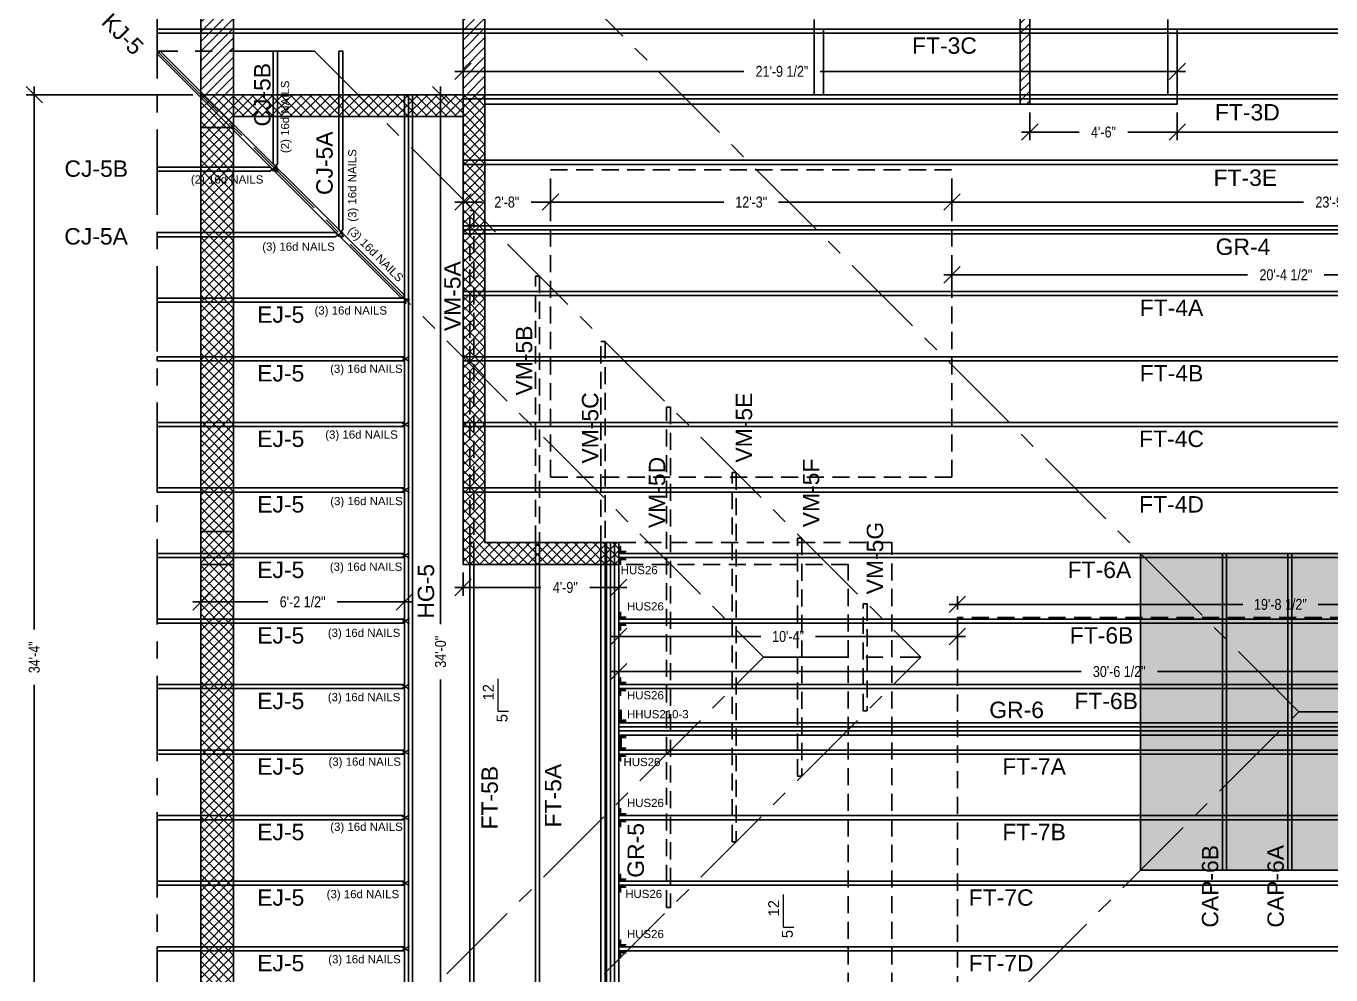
# Model space of a CAD drawing. Header units: inches. Extents: x -1174 to 3208, y -125 to 2788.
# Drawn here: x 627.7 to 1105.4, y 837.8 to 1185.2 of the extents above; entities that cross this region are included whole.
import ezdxf
from ezdxf.enums import TextEntityAlignment as Align

# ---------------------------------------------------------------- set-up
doc = ezdxf.new("R2010")
doc.units = ezdxf.units.IN
doc.header["$LTSCALE"] = 25
doc.header["$MEASUREMENT"] = 0
doc.header["$PDMODE"] = 34
doc.header["$PDSIZE"] = 0.08
doc.linetypes.add('CENTER', pattern=[2, 1.25, -0.25, 0.25, -0.25])
doc.linetypes.add('HIDDEN', pattern=[0.375, 0.25, -0.125])
for name, color, linetype in [('1WEXTERIOR', 150, 'Continuous'), ('1WFIXTURES', 3, 'Continuous'), ('1WINTERIOR', 4, 'Continuous'), ('R_connectors', 150, 'Continuous'), ('R_connectors_text', 150, 'Continuous'), ('RDIM', 2, 'Continuous'), ('RMARK', 80, 'Continuous'), ('ROOF', 7, 'CENTER'), ('RTRUSS', 30, 'Continuous'), ('RVALLEY', 3, 'HIDDEN')]:
    doc.layers.add(name, color=color, linetype=linetype)
doc.styles.add('Dim', font='ARIALN.TTF')
doc.styles.add('Plane', font='arial.ttf')
doc.dimstyles.new('Clearspan', dxfattribs={"dimscale": 48, "dimtxt": 0.083333, "dimasz": 0.125, "dimexe": 0.0625, "dimexo": 0.0625, "dimgap": 0.09375, "dimtad": 0, "dimtoh": 1, "dimdec": 4, "dimzin": 3, "dimdsep": 46, "dimlunit": 4, "dimtxsty": 'Dim', "dimblk": 'OBLIQUE', "dimcen": 0.09375, "dimdle": 0.0625, "dimazin": 0, "dimtfac": 1, "dimtdec": 4, "dimtix": 1, "dimtmove": 2, "dimatfit": 3, "dimfxl": 1, "dimfrac": 2, "dimtolj": 1, "dimtzin": 3, "dimarcsym": 0})

# ---------------------------------------------------------------- blocks, each defined once
blk = doc.blocks.new('PitchIndicator')
at = {"color": 0, "const_width": 0.5}
for points in [[(0, 0), (0, 4)], [(0, 4), (12, 4)]]:
    blk.add_lwpolyline(points, dxfattribs=at)
at = {"color": 0}
blk.add_text('12', height=4, dxfattribs=at).set_placement((4, 5.5))
blk.add_attdef('PITCH', text='', height=4, dxfattribs=at).set_placement((-1, 0.5), align=Align.RIGHT)
blk = doc.blocks.new('LUS26')
at = {"const_width": 0.5}
for points in [[(-1.5, -2.75), (-1.5, -0.75), (-3.5, -0.75)], [(1.5, -2.75), (1.5, -0.75), (3.5, -0.75)]]:
    blk.add_lwpolyline(points, dxfattribs=at)
blk = doc.blocks.new('hanger4.5')
at = {"color": 0, "const_width": 0.5}
for points in [[(2.5, 2.75), (0.5, 2.75), (0.5, 4.75)], [(0.5, -4.75), (0.5, -2.75), (2.5, -2.75)]]:
    blk.add_lwpolyline(points, dxfattribs=at)
blk = doc.blocks.new('hanger1.5')
at = {"color": 0, "const_width": 0.5}
for points in [[(2.5, 1.25), (0.5, 1.25), (0.5, 3.25)], [(0.5, -3.25), (0.5, -1.25), (2.5, -1.25)]]:
    blk.add_lwpolyline(points, dxfattribs=at)
blk = doc.blocks.new('hanger16dNAILS')
at = {"color": 0, "const_width": 0.5}
for points in [[(1.12, -0.75), (-1.91, 1)], [(1.12, 0.75), (-1.91, -1)]]:
    blk.add_lwpolyline(points, dxfattribs=at)
blk = doc.blocks.new('_OBLIQUE')
at = {"color": 0, "linetype": 'ByBlock'}
blk.add_line((-0.5, -0.5), (0.5, 0.5), dxfattribs=at)
blk = doc.blocks.new('*D235')
at = {"layer": 'Defpoints', "color": 0, "transparency": 16777216}
for p in [(766.18, 974.35), (691.68, 968.1), (766.18, 968.1)]:
    blk.add_point(p, dxfattribs=at)
at = {"layer": 'RDIM', "color": 0, "lineweight": -2, "transparency": 16777216}
for p, q in [((691.68, 971.1), (691.68, 977.35)), ((766.18, 971.1), (766.18, 977.35)), ((688.68, 974.35), (716.23, 974.35)), ((769.18, 974.35), (741.62, 974.35))]:
    blk.add_line(p, q, dxfattribs=at)
at = {"layer": 'RDIM', "color": 0, "lineweight": -2, "transparency": 16777216, "xscale": 6, "yscale": 6, "zscale": 6, "rotation": 180}
blk.add_blockref('_OBLIQUE', (691.68, 974.35), dxfattribs=at)
at = {"layer": 'RDIM', "color": 0, "lineweight": -2, "transparency": 16777216, "xscale": 6, "yscale": 6, "zscale": 6}
blk.add_blockref('_OBLIQUE', (766.18, 974.35), dxfattribs=at)
at = {"layer": 'RDIM', "color": 0, "transparency": 16777216, "insert": (728.93, 974.35), "char_height": 4, "attachment_point": 5, "style": 'Dim'}
blk.add_mtext('\\A1;6\'-2 1/2"', dxfattribs=at)
blk = doc.blocks.new('*D236')
at = {"layer": 'Defpoints', "color": 0, "transparency": 16777216}
for p in [(691.68, 1160.1, 120.25), (630.68, 748.1), (691.68, 748.1, 144.25)]:
    blk.add_point(p, dxfattribs=at)
at = {"layer": 'RDIM', "color": 0, "lineweight": -2, "transparency": 16777216}
for p, q in [((630.68, 1163.1), (630.68, 964.24)), ((688.68, 1160.1), (627.68, 1160.1)), ((630.68, 745.1), (630.68, 943.96)), ((688.68, 748.1), (627.68, 748.1))]:
    blk.add_line(p, q, dxfattribs=at)
at = {"layer": 'RDIM', "color": 0, "lineweight": -2, "transparency": 16777216, "xscale": 6, "yscale": 6, "zscale": 6}
for p, rotation in [((630.68, 1160.1), 90), ((630.68, 748.1), 270)]:
    blk.add_blockref('_OBLIQUE', p, dxfattribs=dict(at, rotation=rotation))
at = {"layer": 'RDIM', "color": 0, "transparency": 16777216, "insert": (630.68, 954.1), "char_height": 4, "attachment_point": 5, "rotation": 90, "style": 'Dim'}
blk.add_mtext('\\A1;34\'-4"', dxfattribs=at)
blk = doc.blocks.new('*D238')
at = {"layer": 'Defpoints', "color": 0, "transparency": 16777216}
for p in [(769.18, 1160.1), (779.44, 1160.1), (769.18, 752.1)]:
    blk.add_point(p, dxfattribs=at)
at = {"layer": 'RDIM', "color": 0, "lineweight": -2, "transparency": 16777216}
for p, q in [((779.44, 1163.1), (779.44, 966.24)), ((772.18, 1160.1), (782.44, 1160.1)), ((779.44, 749.1), (779.44, 945.96)), ((772.18, 752.1), (782.44, 752.1))]:
    blk.add_line(p, q, dxfattribs=at)
at = {"layer": 'RDIM', "color": 0, "lineweight": -2, "transparency": 16777216, "xscale": 6, "yscale": 6, "zscale": 6}
for p, rotation in [((779.44, 1160.1), 90), ((779.44, 752.1), 270)]:
    blk.add_blockref('_OBLIQUE', p, dxfattribs=dict(at, rotation=rotation))
at = {"layer": 'RDIM', "color": 0, "transparency": 16777216, "insert": (779.44, 956.1), "char_height": 4, "attachment_point": 5, "rotation": 90, "style": 'Dim'}
blk.add_mtext('\\A1;34\'-0"', dxfattribs=at)
blk = doc.blocks.new('*D246')
at = {"layer": 'Defpoints', "color": 0, "transparency": 16777216}
for p in [(787.68, 1182.6), (1049.18, 1182.6), (1049.18, 1168.63)]:
    blk.add_point(p, dxfattribs=at)
at = {"layer": 'RDIM', "color": 0, "lineweight": -2, "transparency": 16777216}
for p, q in [((787.68, 1179.6), (787.68, 1165.63)), ((1049.18, 1179.6), (1049.18, 1165.63)), ((784.68, 1168.63), (890.45, 1168.63)), ((1052.18, 1168.63), (918.43, 1168.63))]:
    blk.add_line(p, q, dxfattribs=at)
at = {"layer": 'RDIM', "color": 0, "lineweight": -2, "transparency": 16777216, "xscale": 6, "yscale": 6, "zscale": 6, "rotation": 180}
blk.add_blockref('_OBLIQUE', (787.68, 1168.63), dxfattribs=at)
at = {"layer": 'RDIM', "color": 0, "lineweight": -2, "transparency": 16777216, "xscale": 6, "yscale": 6, "zscale": 6}
blk.add_blockref('_OBLIQUE', (1049.18, 1168.63), dxfattribs=at)
at = {"layer": 'RDIM', "color": 0, "transparency": 16777216, "insert": (904.44, 1168.63), "char_height": 4, "attachment_point": 5, "style": 'Dim'}
blk.add_mtext('\\A1;21\'-9 1/2"', dxfattribs=at)
blk = doc.blocks.new('*D247')
at = {"layer": 'Defpoints', "color": 0, "transparency": 16777216}
for p in [(995.18, 1156.6), (1049.18, 1156.6), (1049.18, 1146.41)]:
    blk.add_point(p, dxfattribs=at)
at = {"layer": 'RDIM', "color": 0, "lineweight": -2, "transparency": 16777216}
for p, q in [((995.18, 1153.6), (995.18, 1143.41)), ((1049.18, 1153.6), (1049.18, 1143.41)), ((992.18, 1146.41), (1013.25, 1146.41)), ((1052.18, 1146.41), (1031.11, 1146.41))]:
    blk.add_line(p, q, dxfattribs=at)
at = {"layer": 'RDIM', "color": 0, "lineweight": -2, "transparency": 16777216, "xscale": 6, "yscale": 6, "zscale": 6, "rotation": 180}
blk.add_blockref('_OBLIQUE', (995.18, 1146.41), dxfattribs=at)
at = {"layer": 'RDIM', "color": 0, "lineweight": -2, "transparency": 16777216, "xscale": 6, "yscale": 6, "zscale": 6}
blk.add_blockref('_OBLIQUE', (1049.18, 1146.41), dxfattribs=at)
at = {"layer": 'RDIM', "color": 0, "transparency": 16777216, "insert": (1022.18, 1146.41), "char_height": 4, "attachment_point": 5, "style": 'Dim'}
blk.add_mtext('\\A1;4\'-6"', dxfattribs=at)
blk = doc.blocks.new('*D248')
at = {"layer": 'Defpoints', "color": 0, "transparency": 16777216}
for p in [(1049.18, 1156.6), (1252.18, 1158.6), (1252.18, 1146.41)]:
    blk.add_point(p, dxfattribs=at)
at = {"layer": 'RDIM', "color": 0, "lineweight": -2, "transparency": 16777216}
for p, q in [((1049.18, 1153.6), (1049.18, 1143.41)), ((1252.18, 1155.6), (1252.18, 1143.41)), ((1046.18, 1146.41), (1139.42, 1146.41)), ((1255.18, 1146.41), (1161.93, 1146.41))]:
    blk.add_line(p, q, dxfattribs=at)
at = {"layer": 'RDIM', "color": 0, "lineweight": -2, "transparency": 16777216, "xscale": 6, "yscale": 6, "zscale": 6, "rotation": 180}
blk.add_blockref('_OBLIQUE', (1049.18, 1146.41), dxfattribs=at)
at = {"layer": 'RDIM', "color": 0, "lineweight": -2, "transparency": 16777216, "xscale": 6, "yscale": 6, "zscale": 6}
blk.add_blockref('_OBLIQUE', (1252.18, 1146.41), dxfattribs=at)
at = {"layer": 'RDIM', "color": 0, "transparency": 16777216, "insert": (1150.68, 1146.41), "char_height": 4, "attachment_point": 5, "style": 'Dim'}
blk.add_mtext('\\A1;16\'-11"', dxfattribs=at)
blk = doc.blocks.new('*D277')
at = {"layer": 'Defpoints', "color": 0, "transparency": 16777216}
for p in [(819.68, 1120.77), (787.68, 1112.1), (819.68, 1112.1)]:
    blk.add_point(p, dxfattribs=at)
at = {"layer": 'RDIM', "color": 0, "lineweight": -2, "transparency": 16777216}
for p, q in [((787.68, 1115.1), (787.68, 1123.77)), ((819.68, 1115.1), (819.68, 1123.77)), ((784.68, 1120.77), (794.78, 1120.77)), ((822.68, 1120.77), (812.57, 1120.77))]:
    blk.add_line(p, q, dxfattribs=at)
at = {"layer": 'RDIM', "color": 0, "lineweight": -2, "transparency": 16777216, "xscale": 6, "yscale": 6, "zscale": 6, "rotation": 180}
blk.add_blockref('_OBLIQUE', (787.68, 1120.77), dxfattribs=at)
at = {"layer": 'RDIM', "color": 0, "lineweight": -2, "transparency": 16777216, "xscale": 6, "yscale": 6, "zscale": 6}
blk.add_blockref('_OBLIQUE', (819.68, 1120.77), dxfattribs=at)
at = {"layer": 'RDIM', "color": 0, "transparency": 16777216, "insert": (803.68, 1120.77), "char_height": 4, "attachment_point": 5, "style": 'Dim'}
blk.add_mtext('\\A1;2\'-8"', dxfattribs=at)
blk = doc.blocks.new('*D278')
at = {"layer": 'Defpoints', "color": 0, "transparency": 16777216}
for p in [(966.68, 1120.77), (819.68, 1112.1), (966.68, 1112.1)]:
    blk.add_point(p, dxfattribs=at)
at = {"layer": 'RDIM', "color": 0, "lineweight": -2, "transparency": 16777216}
for p, q in [((819.68, 1115.1), (819.68, 1123.77)), ((966.68, 1115.1), (966.68, 1123.77)), ((816.68, 1120.77), (883.19, 1120.77)), ((969.68, 1120.77), (903.16, 1120.77))]:
    blk.add_line(p, q, dxfattribs=at)
at = {"layer": 'RDIM', "color": 0, "lineweight": -2, "transparency": 16777216, "xscale": 6, "yscale": 6, "zscale": 6, "rotation": 180}
blk.add_blockref('_OBLIQUE', (819.68, 1120.77), dxfattribs=at)
at = {"layer": 'RDIM', "color": 0, "lineweight": -2, "transparency": 16777216, "xscale": 6, "yscale": 6, "zscale": 6}
blk.add_blockref('_OBLIQUE', (966.68, 1120.77), dxfattribs=at)
at = {"layer": 'RDIM', "color": 0, "transparency": 16777216, "insert": (893.18, 1120.77), "char_height": 4, "attachment_point": 5, "style": 'Dim'}
blk.add_mtext('\\A1;12\'-3"', dxfattribs=at)
blk = doc.blocks.new('*D279')
at = {"layer": 'Defpoints', "color": 0, "transparency": 16777216}
for p in [(1252.18, 1120.77), (966.68, 1112.1), (1252.18, 1112.1)]:
    blk.add_point(p, dxfattribs=at)
at = {"layer": 'RDIM', "color": 0, "lineweight": -2, "transparency": 16777216}
for p, q in [((966.68, 1115.1), (966.68, 1123.77)), ((1252.18, 1115.1), (1252.18, 1123.77)), ((963.68, 1120.77), (1095.44, 1120.77)), ((1255.18, 1120.77), (1123.41, 1120.77))]:
    blk.add_line(p, q, dxfattribs=at)
at = {"layer": 'RDIM', "color": 0, "lineweight": -2, "transparency": 16777216, "xscale": 6, "yscale": 6, "zscale": 6, "rotation": 180}
blk.add_blockref('_OBLIQUE', (966.68, 1120.77), dxfattribs=at)
at = {"layer": 'RDIM', "color": 0, "lineweight": -2, "transparency": 16777216, "xscale": 6, "yscale": 6, "zscale": 6}
blk.add_blockref('_OBLIQUE', (1252.18, 1120.77), dxfattribs=at)
at = {"layer": 'RDIM', "color": 0, "transparency": 16777216, "insert": (1109.43, 1120.77), "char_height": 4, "attachment_point": 5, "style": 'Dim'}
blk.add_mtext('\\A1;23\'-9 1/2"', dxfattribs=at)
blk = doc.blocks.new('*D280')
at = {"layer": 'Defpoints', "color": 0, "transparency": 16777216}
for p in [(1211.18, 1094.14), (966.68, 1088.1), (1211.18, 1088.1)]:
    blk.add_point(p, dxfattribs=at)
at = {"layer": 'RDIM', "color": 0, "lineweight": -2, "transparency": 16777216}
for p, q in [((963.68, 1094.14), (1074.94, 1094.14)), ((966.68, 1091.1), (966.68, 1097.14)), ((1214.18, 1094.14), (1102.91, 1094.14)), ((1211.18, 1091.1), (1211.18, 1097.14))]:
    blk.add_line(p, q, dxfattribs=at)
at = {"layer": 'RDIM', "color": 0, "lineweight": -2, "transparency": 16777216, "xscale": 6, "yscale": 6, "zscale": 6, "rotation": 180}
blk.add_blockref('_OBLIQUE', (966.68, 1094.14), dxfattribs=at)
at = {"layer": 'RDIM', "color": 0, "lineweight": -2, "transparency": 16777216, "xscale": 6, "yscale": 6, "zscale": 6}
blk.add_blockref('_OBLIQUE', (1211.18, 1094.14), dxfattribs=at)
at = {"layer": 'RDIM', "color": 0, "transparency": 16777216, "insert": (1088.93, 1094.14), "char_height": 4, "attachment_point": 5, "style": 'Dim'}
blk.add_mtext('\\A1;20\'-4 1/2"', dxfattribs=at)
blk = doc.blocks.new('*D281')
at = {"layer": 'Defpoints', "color": 0, "transparency": 16777216}
for p in [(844.68, 996.1), (787.68, 988.1), (844.68, 979.65)]:
    blk.add_point(p, dxfattribs=at)
at = {"layer": 'RDIM', "color": 0, "lineweight": -2, "transparency": 16777216}
for p, q in [((844.68, 993.1), (844.68, 976.65)), ((787.68, 985.1), (787.68, 976.65)), ((784.68, 979.65), (816.18, 979.65)), ((847.68, 979.65), (834.03, 979.65))]:
    blk.add_line(p, q, dxfattribs=at)
at = {"layer": 'RDIM', "color": 0, "lineweight": -2, "transparency": 16777216, "xscale": 6, "yscale": 6, "zscale": 6, "rotation": 180}
blk.add_blockref('_OBLIQUE', (787.68, 979.65), dxfattribs=at)
at = {"layer": 'RDIM', "color": 0, "lineweight": -2, "transparency": 16777216, "xscale": 6, "yscale": 6, "zscale": 6}
blk.add_blockref('_OBLIQUE', (844.68, 979.65), dxfattribs=at)
at = {"layer": 'RDIM', "color": 0, "transparency": 16777216, "insert": (825.11, 979.65), "char_height": 4, "attachment_point": 5, "style": 'Dim'}
blk.add_mtext('\\A1;4\'-9"', dxfattribs=at)
blk = doc.blocks.new('*D282')
at = {"layer": 'Defpoints', "color": 0, "transparency": 16777216}
for p in [(1211.18, 948.85), (844.68, 944.1), (1211.18, 944.1)]:
    blk.add_point(p, dxfattribs=at)
at = {"layer": 'RDIM', "color": 0, "lineweight": -2, "transparency": 16777216}
for p, q in [((844.68, 947.1), (844.68, 951.85)), ((1211.18, 947.1), (1211.18, 951.85)), ((841.68, 948.85), (1013.96, 948.85)), ((1214.18, 948.85), (1041.89, 948.85))]:
    blk.add_line(p, q, dxfattribs=at)
at = {"layer": 'RDIM', "color": 0, "lineweight": -2, "transparency": 16777216, "xscale": 6, "yscale": 6, "zscale": 6, "rotation": 180}
blk.add_blockref('_OBLIQUE', (844.68, 948.85), dxfattribs=at)
at = {"layer": 'RDIM', "color": 0, "lineweight": -2, "transparency": 16777216, "xscale": 6, "yscale": 6, "zscale": 6}
blk.add_blockref('_OBLIQUE', (1211.18, 948.85), dxfattribs=at)
at = {"layer": 'RDIM', "color": 0, "transparency": 16777216, "insert": (1027.93, 948.85), "char_height": 4, "attachment_point": 5, "style": 'Dim'}
blk.add_mtext('\\A1;30\'-6 1/2"', dxfattribs=at)
blk = doc.blocks.new('*D283')
at = {"layer": 'Defpoints', "color": 0, "transparency": 16777216}
for p in [(844.68, 966.6), (968.68, 966.6, 144), (968.68, 961.7)]:
    blk.add_point(p, dxfattribs=at)
at = {"layer": 'RDIM', "color": 0, "lineweight": -2, "transparency": 16777216}
for p, q in [((841.68, 961.7), (896.69, 961.7)), ((844.68, 963.6), (844.68, 958.7)), ((971.68, 961.7), (916.66, 961.7)), ((968.68, 963.6), (968.68, 958.7))]:
    blk.add_line(p, q, dxfattribs=at)
at = {"layer": 'RDIM', "color": 0, "lineweight": -2, "transparency": 16777216, "xscale": 6, "yscale": 6, "zscale": 6, "rotation": 180}
blk.add_blockref('_OBLIQUE', (844.68, 961.7), dxfattribs=at)
at = {"layer": 'RDIM', "color": 0, "lineweight": -2, "transparency": 16777216, "xscale": 6, "yscale": 6, "zscale": 6}
blk.add_blockref('_OBLIQUE', (968.68, 961.7), dxfattribs=at)
at = {"layer": 'RDIM', "color": 0, "transparency": 16777216, "insert": (906.68, 961.7), "char_height": 4, "attachment_point": 5, "style": 'Dim'}
blk.add_mtext('\\A1;10\'-4"', dxfattribs=at)
blk = doc.blocks.new('*D284')
at = {"layer": 'Defpoints', "color": 0, "transparency": 16777216}
for p in [(1205.18, 973.45), (968.68, 968.6), (1205.18, 968.6)]:
    blk.add_point(p, dxfattribs=at)
at = {"layer": 'RDIM', "color": 0, "lineweight": -2, "transparency": 16777216}
for p, q in [((968.68, 971.6), (968.68, 976.45)), ((1205.18, 971.6), (1205.18, 976.45)), ((965.68, 973.45), (1073.12, 973.45)), ((1208.18, 973.45), (1100.73, 973.45))]:
    blk.add_line(p, q, dxfattribs=at)
at = {"layer": 'RDIM', "color": 0, "lineweight": -2, "transparency": 16777216, "xscale": 6, "yscale": 6, "zscale": 6, "rotation": 180}
blk.add_blockref('_OBLIQUE', (968.68, 973.45), dxfattribs=at)
at = {"layer": 'RDIM', "color": 0, "lineweight": -2, "transparency": 16777216, "xscale": 6, "yscale": 6, "zscale": 6}
blk.add_blockref('_OBLIQUE', (1205.18, 973.45), dxfattribs=at)
at = {"layer": 'RDIM', "color": 0, "transparency": 16777216, "insert": (1086.93, 973.45), "char_height": 4, "attachment_point": 5, "style": 'Dim'}
blk.add_mtext('\\A1;19\'-8 1/2"', dxfattribs=at)

msp = doc.modelspace()

# ---------------------------------------------------------------- hatches: boundary and pattern name
at = {"layer": '1WFIXTURES'}
h = msp.add_hatch(dxfattribs=at)
h.set_pattern_fill('ANSI31', color=256, scale=20)
h.paths.add_polyline_path([(1527.67545, 1064.10261), (1915.67545, 1064.10261), (1915.67545, 1336.10261), (651.67545, 1336.10261), (651.67545, 1248.10261), (787.67545, 1248.10261), (787.67545, 1160.10261), (795.67545, 1160.10261), (795.67545, 1256.10261), (659.67545, 1256.10261), (659.67545, 1328.10261), (1907.67545, 1328.10261), (1907.67545, 1072.10261), (1527.67545, 1072.10261)])
h = msp.add_hatch(dxfattribs=at)
h.set_pattern_fill('ANSI31', color=256, scale=20)
h.paths.add_polyline_path([(991.67545, 1156.60261), (991.67545, 1259.60261), (995.17545, 1259.60261), (995.17545, 1156.60261)])
h = msp.add_hatch(dxfattribs=at)
h.set_pattern_fill('ANSI31', color=256, scale=20)
h.paths.add_polyline_path([(691.67545, 1160.10261), (703.63038, 1160.10261), (703.63038, 1248.10261), (691.67545, 1248.10261)])
h = msp.add_hatch(dxfattribs=at)
h.set_pattern_fill('ANSI37', color=1, scale=20)
h.paths.add_polyline_path([(691.67545, 748.10261), (691.67545, 1160.10261), (703.63038, 1160.10261), (703.67545, 748.10261)])
h = msp.add_hatch(dxfattribs=at)
h.set_pattern_fill('ANSI37', color=1, scale=20)
h.paths.add_polyline_path([(703.63038, 1160.10261), (787.67545, 1160.10261), (787.67545, 1152.10261), (703.63126, 1152.09341)])
h = msp.add_hatch(dxfattribs=at)
h.set_pattern_fill('ANSI37', color=1, scale=20)
h.paths.add_polyline_path([(787.67545, 1160.10261), (787.67545, 988.10261), (844.67545, 988.10261), (844.67545, 996.10261), (795.67545, 996.10261), (795.67545, 1160.10261)])
at = {"layer": 'RDIM'}
h = msp.add_hatch(dxfattribs=at)
h.set_pattern_fill('DOTS', color=2, scale=40)
h.paths.add_polyline_path([(1035.67545, 992.10261), (1035.67545, 876.10261), (1329.42545, 876.10261), (1329.42545, 927.10261), (1211.17545, 926.10261), (1211.17545, 992.10261)])

# ---------------------------------------------------------------- linework, layer by layer
at = {"layer": '1WEXTERIOR'}
for p, q in [((795.67545, 1160.10261), (795.67545, 1256.10261)), ((787.67545, 988.10261), (787.67545, 1248.10261)), ((795.67545, 996.10261), (795.67545, 1156.60261)), ((844.67545, 996.10261), (795.67545, 996.10261)), ((844.67545, 988.10261), (844.67545, 996.10261)), ((844.67545, 988.10261), (787.67545, 988.10261))]:
    msp.add_line(p, q, dxfattribs=at)
at = {"layer": '1WEXTERIOR', "linetype": 'HIDDEN'}
for p, q in [((691.67545, 1160.10261), (691.67545, 1248.10261)), ((703.67545, 1160.10261), (703.67545, 1248.10261)), ((691.67545, 1148.10261), (691.67545, 1000.10261)), ((703.67545, 1148.10261), (703.67545, 1000.10261)), ((944.67545, 996.10261), (844.67545, 996.10261)), ((944.67545, 804.10261), (944.67545, 996.10261)), ((691.67545, 760.10261), (691.67545, 988.10261)), ((703.67545, 760.10261), (703.67545, 988.10261)), ((928.67545, 988.10261), (844.67545, 988.10261)), ((928.67545, 804.10261), (928.67545, 988.10261))]:
    msp.add_line(p, q, dxfattribs=at)
at = {"layer": '1WEXTERIOR'}
for points in [[(691.67545, 1148.10261), (703.67545, 1148.10261), (703.67545, 1160.10261), (691.67545, 1160.10261)], [(691.67545, 988.10261), (703.67545, 988.10261), (703.67545, 1000.10261), (691.67545, 1000.10261)]]:
    msp.add_lwpolyline(points, close=True, dxfattribs=at)
at = {"layer": '1WFIXTURES', "linetype": 'HIDDEN'}
msp.add_line((703.67545, 1160.10261), (787.67545, 1160.10261), dxfattribs=at)
at = {"layer": '1WFIXTURES'}
for points in [[(1527.67545, 1064.10261), (1915.67545, 1064.10261), (1915.67545, 1336.10261), (651.67545, 1336.10261), (651.67545, 1248.10261), (787.67545, 1248.10261), (787.67545, 1160.10261), (795.67545, 1160.10261), (795.67545, 1256.10261), (659.67545, 1256.10261), (659.67545, 1328.10261), (1907.67545, 1328.10261), (1907.67545, 1072.10261), (1527.67545, 1072.10261)], [(991.67545, 1156.60261), (991.67545, 1259.60261), (995.17545, 1259.60261), (995.17545, 1156.60261)], [(691.67545, 1160.10261), (703.63038, 1160.10261), (703.63038, 1248.10261), (691.67545, 1248.10261)]]:
    msp.add_lwpolyline(points, close=True, dxfattribs=at)
at = {"layer": '1WFIXTURES', "color": 1}
for points in [[(691.67545, 748.10261), (691.67545, 1160.10261), (703.63038, 1160.10261), (703.67545, 748.10261)], [(703.63038, 1160.10261), (787.67545, 1160.10261), (787.67545, 1152.10261), (703.63126, 1152.09341)], [(787.67545, 1160.10261), (787.67545, 988.10261), (844.67545, 988.10261), (844.67545, 996.10261), (795.67545, 996.10261), (795.67545, 1160.10261)]]:
    msp.add_lwpolyline(points, close=True, dxfattribs=at)
at = {"layer": '1WINTERIOR'}
for p, q in [((995.17545, 1160.10261), (995.17545, 1256.10261)), ((916.17545, 1160.10261), (916.17545, 1187.60261)), ((1045.67545, 1160.10261), (1045.67545, 1187.60261)), ((919.67545, 1160.10261), (919.67545, 1184.10261)), ((919.67545, 1184.10261), (991.67545, 1184.10261)), ((991.67545, 1160.10261), (991.67545, 1184.10261)), ((1049.17545, 1156.60261), (1049.17545, 1184.10261)), ((1049.17545, 1184.10261), (1252.17545, 1184.10261)), ((795.67545, 1160.10261), (916.17545, 1160.10261)), ((795.67545, 1156.60261), (1049.17545, 1156.60261)), ((919.67545, 1160.10261), (991.67545, 1160.10261)), ((995.17545, 1160.10261), (1045.67545, 1160.10261))]:
    msp.add_line(p, q, dxfattribs=at)
at = {"layer": '1WINTERIOR', "linetype": 'HIDDEN'}
for p, q in [((819.67545, 1132.60261), (966.67545, 1132.60261)), ((819.67545, 1020.10261), (819.67545, 1132.60261)), ((966.67545, 1020.10261), (966.67545, 1132.60261)), ((966.67545, 1020.10261), (819.67545, 1020.10261))]:
    msp.add_line(p, q, dxfattribs=at)
msp.add_lwpolyline([(968.67545, 779.60261), (1205.17545, 779.60261), (1205.17545, 968.60261), (968.67545, 968.60261)], close=True, dxfattribs=at)
at = {"layer": 'RDIM'}
msp.add_lwpolyline([(1035.67545, 992.10261), (1035.67545, 876.10261), (1329.42545, 876.10261), (1329.42545, 927.10261), (1211.17545, 926.10261), (1211.17545, 992.10261)], close=True, dxfattribs=at)
at = {"layer": 'ROOF'}
for p, q in [((1093.67545, 934.10261), (735.67545, 1292.10261)), ((675.67545, 516.10261), (675.67545, 1232.10261)), ((733.27545, 1176.10261), (675.67545, 1176.10261)), ((675.67545, 1176.10261), (897.67545, 954.10261)), ((733.27545, 1176.10261), (955.27545, 954.10261)), ((675.67545, 732.10261), (897.67545, 954.10261)), ((733.27545, 732.10261), (955.27545, 954.10261)), ((897.67545, 954.10261), (955.27545, 954.10261)), ((675.67545, 516.10261), (1093.67545, 934.10261)), ((1093.67545, 934.10261), (1219.17545, 934.10261))]:
    msp.add_line(p, q, dxfattribs=at)
at = {"layer": 'RTRUSS'}
for points in [[(675.67545, 1184.10261), (1252.17545, 1184.10261), (1252.17545, 1182.60261), (675.67545, 1182.60261)], [(676.73611, 1176.10261), (766.17545, 1086.66327), (766.17545, 1085.60261), (765.11479, 1085.60261), (675.67545, 1175.04195)], [(718.17545, 1176.10261), (718.17545, 1160.10261), (719.67545, 1160.10261), (719.67545, 1176.10261)], [(742.17545, 1176.10261), (742.17545, 1160.10261), (743.67545, 1160.10261), (743.67545, 1176.10261)], [(719.67545, 1160.10261), (719.67545, 1134.66327), (718.92545, 1133.91327), (718.17545, 1134.66327), (718.17545, 1160.10261)], [(743.67545, 1160.10261), (743.67545, 1110.66327), (742.92545, 1109.91327), (742.17545, 1110.66327), (742.17545, 1160.10261)], [(766.17545, 752.10261), (766.17545, 1160.10261), (769.17545, 1160.10261), (769.17545, 752.10261)], [(766.17545, 752.10261), (766.17545, 1160.10261), (767.67545, 1160.10261), (767.67545, 752.10261)], [(767.67545, 752.10261), (767.67545, 1160.10261), (769.17545, 1160.10261), (769.17545, 752.10261)], [(787.67545, 1160.10261), (1252.17545, 1160.10261), (1252.17545, 1158.60261), (787.67545, 1158.60261)], [(675.67545, 1133.60261), (717.11479, 1133.60261), (717.86479, 1132.85261), (717.11479, 1132.10261), (675.67545, 1132.10261)], [(787.67545, 1136.10261), (1252.17545, 1136.10261), (1252.17545, 1134.60261), (787.67545, 1134.60261)], [(675.67545, 1109.60261), (741.11479, 1109.60261), (741.86479, 1108.85261), (741.11479, 1108.10261), (675.67545, 1108.10261)], [(787.67545, 1112.10261), (1252.17545, 1112.10261), (1252.17545, 1109.10261), (787.67545, 1109.10261)], [(787.67545, 1112.10261), (1252.17545, 1112.10261), (1252.17545, 1110.60261), (787.67545, 1110.60261)], [(787.67545, 1110.60261), (1252.17545, 1110.60261), (1252.17545, 1109.10261), (787.67545, 1109.10261)], [(675.67545, 1085.60261), (766.17545, 1085.60261), (766.17545, 1084.10261), (675.67545, 1084.10261)], [(787.67545, 1088.10261), (1211.17545, 1088.10261), (1211.17545, 1086.60261), (787.67545, 1086.60261)], [(675.67545, 1064.10261), (766.17545, 1064.10261), (766.17545, 1062.60261), (675.67545, 1062.60261)], [(787.67545, 1064.10261), (1211.17545, 1064.10261), (1211.17545, 1062.60261), (787.67545, 1062.60261)], [(675.67545, 1040.10261), (766.17545, 1040.10261), (766.17545, 1038.60261), (675.67545, 1038.60261)], [(787.67545, 1040.10261), (1211.17545, 1040.10261), (1211.17545, 1038.60261), (787.67545, 1038.60261)], [(675.67545, 1016.10261), (766.17545, 1016.10261), (766.17545, 1014.60261), (675.67545, 1014.60261)], [(787.67545, 1016.10261), (1211.17545, 1016.10261), (1211.17545, 1014.60261), (787.67545, 1014.60261)], [(790.17545, 752.10261), (790.17545, 996.10261), (791.67545, 996.10261), (791.67545, 752.10261)], [(814.17545, 752.10261), (814.17545, 996.10261), (815.67545, 996.10261), (815.67545, 752.10261)], [(838.17545, 996.10261), (839.67545, 996.10261), (839.67545, 752.10261), (838.17545, 752.10261)], [(840.17545, 752.10261), (840.17545, 996.10261), (844.67545, 996.10261), (844.67545, 752.10261)], [(840.17545, 752.10261), (840.17545, 996.10261), (841.67545, 996.10261), (841.67545, 752.10261)], [(841.67545, 752.10261), (841.67545, 996.10261), (843.17545, 996.10261), (843.17545, 752.10261)], [(843.17545, 752.10261), (843.17545, 996.10261), (844.67545, 996.10261), (844.67545, 752.10261)], [(675.67545, 992.10261), (766.17545, 992.10261), (766.17545, 990.60261), (675.67545, 990.60261)], [(844.67545, 992.10261), (1211.17545, 992.10261), (1211.17545, 990.60261), (844.67545, 990.60261)], [(1067.17545, 992.10261), (1067.17545, 876.10261), (1065.67545, 876.10261), (1065.67545, 992.10261)], [(1091.17545, 992.10261), (1091.17545, 876.10261), (1089.67545, 876.10261), (1089.67545, 992.10261)], [(675.67545, 968.10261), (766.17545, 968.10261), (766.17545, 966.60261), (675.67545, 966.60261)], [(844.67545, 968.10261), (1211.17545, 968.10261), (1211.17545, 966.60261), (844.67545, 966.60261)], [(675.67545, 944.10261), (766.17545, 944.10261), (766.17545, 942.60261), (675.67545, 942.60261)], [(844.67545, 944.10261), (1211.17545, 944.10261), (1211.17545, 942.60261), (844.67545, 942.60261)], [(844.67545, 930.10261), (1379.67545, 930.10261), (1379.67545, 925.60261), (844.67545, 925.60261)], [(844.67545, 930.10261), (1379.67545, 930.10261), (1379.67545, 928.60261), (844.67545, 928.60261)], [(844.67545, 928.60261), (1379.67545, 928.60261), (1379.67545, 927.10261), (844.67545, 927.10261)], [(844.67545, 927.10261), (1379.67545, 927.10261), (1379.67545, 925.60261), (844.67545, 925.60261)], [(675.67545, 920.10261), (766.17545, 920.10261), (766.17545, 918.60261), (675.67545, 918.60261)], [(844.67545, 920.10261), (1379.67545, 920.10261), (1379.67545, 918.60261), (844.67545, 918.60261)], [(675.67545, 896.10261), (766.17545, 896.10261), (766.17545, 894.60261), (675.67545, 894.60261)], [(844.67545, 896.10261), (1379.67545, 896.10261), (1379.67545, 894.60261), (844.67545, 894.60261)], [(675.67545, 872.10261), (766.17545, 872.10261), (766.17545, 870.60261), (675.67545, 870.60261)], [(844.67545, 872.10261), (1379.67545, 872.10261), (1379.67545, 870.60261), (844.67545, 870.60261)], [(675.67545, 848.10261), (766.17545, 848.10261), (766.17545, 846.60261), (675.67545, 846.60261)], [(844.67545, 848.10261), (1379.67545, 848.10261), (1379.67545, 846.60261), (844.67545, 846.60261)]]:
    msp.add_lwpolyline(points, close=True, dxfattribs=at)
at = {"layer": 'RVALLEY'}
for points in [[(790.17545, 996.10261), (790.17545, 1117.70261), (791.67545, 1117.70261), (791.67545, 996.10261)], [(814.17545, 996.10261), (814.17545, 1093.70261), (815.67545, 1093.70261), (815.67545, 996.10261)], [(838.17545, 996.10261), (838.17545, 1069.70261), (839.67545, 1069.70261), (839.67545, 996.10261)], [(862.17545, 862.50261), (862.17545, 1045.70261), (863.67545, 1045.70261), (863.67545, 862.50261)], [(886.17545, 886.50261), (886.17545, 1021.70261), (887.67545, 1021.70261), (887.67545, 886.50261)], [(910.17545, 910.50261), (910.17545, 997.70261), (911.67545, 997.70261), (911.67545, 910.50261)], [(934.17545, 934.50261), (934.17545, 973.70261), (935.67545, 973.70261), (935.67545, 934.50261)]]:
    msp.add_lwpolyline(points, close=True, dxfattribs=at)

# ---------------------------------------------------------------- block references
at = {"layer": 'R_connectors', "color": 1}
for p, rotation in [((717.86479, 1132.85261), 180), ((718.92545, 1133.91327), 89.99999999999926), ((741.86479, 1108.85261), 180.0000000000004), ((742.92545, 1109.91327), 89.99999999999935), ((766.17545, 1085.60261), 134.9999999999997), ((766.17545, 1063.35261), 180.0000000000006), ((766.17545, 1039.35261), 180.0000000000006), ((766.17545, 1015.35261), 180.0000000000006), ((766.17545, 991.35261), 180.0000000000006), ((766.17545, 967.35261), 180.0000000000005), ((766.17545, 943.35261), 180.0000000000005), ((766.17545, 919.35261), 180.0000000000005), ((766.17545, 895.35261), 180.0000000000006), ((766.17545, 871.35261), 180.0000000000005), ((766.17545, 847.35261), 180.0000000000006)]:
    msp.add_blockref('hanger16dNAILS', p, dxfattribs=dict(at, rotation=rotation))
at = {"layer": 'R_connectors', "color": 150, "rotation": 180.0000000000004}
msp.add_blockref('hanger16dNAILS', (741.86479, 1108.85261), dxfattribs=at)
at = {"layer": 'R_connectors', "color": 1}
for name, p in [('hanger1.5', (844.67545, 991.35261)), ('hanger1.5', (844.67545, 967.35261)), ('hanger1.5', (844.67545, 943.35261)), ('hanger4.5', (844.67545, 927.85261)), ('hanger1.5', (844.67545, 847.35261))]:
    msp.add_blockref(name, p, dxfattribs=at)
at = {"layer": 'R_connectors', "color": 150}
for p in [(844.67545, 919.35261), (844.67545, 895.35261), (844.67545, 871.35261)]:
    msp.add_blockref('hanger1.5', p, dxfattribs=at)
at = {"layer": 'RDIM', "rotation": 90}
for p in [(804.42629, 934.30727), (908.89936, 855.21938)]:
    msp.add_blockref('PitchIndicator', p, dxfattribs=at).add_auto_attribs({'PITCH': '5'})
at = {"layer": 'RTRUSS', "rotation": 90}
for p, xscale in [((844.67545, 991.35261), -1), ((844.67545, 967.35261), -1), ((844.67545, 943.35261), -1), ((844.67545, 927.85261), 2), ((844.67545, 919.35261), -1), ((844.67545, 895.35261), -1), ((844.67545, 871.35261), -1), ((844.67545, 847.35261), -1)]:
    msp.add_blockref('LUS26', p, dxfattribs=dict(at, xscale=xscale))

# ---------------------------------------------------------------- texts
at = {"layer": 'R_connectors_text', "color": 1, "style": 'Plane'}
for s, rotation, p in [('(2) 16d NAILS', 90, (723.98205, 1138.7376)), ('(3) 16d NAILS', 90, (748.58885, 1113.59638)), ('(3) 16d NAILS', 315, (745.2445, 1110.08421))]:
    msp.add_text(s, height=3, rotation=rotation, dxfattribs=at).set_placement(p)
for s, p in [('(2) 16d NAILS', (688.02007, 1127.57514)), ('(3) 16d NAILS', (714.14418, 1102.97187)), ('(3) 16d NAILS', (738.99453, 1058.26283)), ('(3) 16d NAILS', (737.21787, 1034.14468)), ('(3) 16d NAILS', (739.04276, 1009.80078)), ('(3) 16d NAILS', (738.88756, 985.75871)), ('HUS26', (845.42545, 984.51568)), ('HUS26', (847.67545, 971.24074)), ('(3) 16d NAILS', (738.15225, 961.54831)), ('(3) 16d NAILS', (738.15225, 938.0047)), ('HUS26', (847.67545, 938.67982)), ('(3) 16d NAILS', (738.39716, 914.37073)), ('(3) 16d NAILS', (739.04276, 890.5211)), ('(3) 16d NAILS', (737.7303, 865.86818)), ('(3) 16d NAILS', (738.29867, 842.01131))]:
    msp.add_text(s, height=3, dxfattribs=at).set_placement(p)
at = {"layer": 'R_connectors_text', "color": 150, "style": 'Plane'}
msp.add_text('(3) 16d NAILS', height=3, dxfattribs=at).set_placement((759.83605, 1082.59796), align=Align.TOP_RIGHT)
at = {"layer": 'R_connectors_text', "color": 1, "style": 'Plane'}
for s, p in [('HHUS210-3', (847.67545, 930.85261)), ('HUS26', (847.67545, 850.35261))]:
    msp.add_text(s, height=3, dxfattribs=at).set_placement(p, align=Align.BOTTOM_LEFT)
at = {"layer": 'R_connectors_text', "color": 150, "style": 'Plane'}
for p in [(846.42769, 913.33445), (847.67545, 898.35261), (847.0522, 865.0488)]:
    msp.add_text('HUS26', height=3, dxfattribs=at).set_placement(p, align=Align.BOTTOM_LEFT)
at = {"layer": 'RMARK', "color": 2, "style": 'Plane'}
for s, rotation, p in [('KJ-5', 315, (663.0434, 1182.32349)), ('CJ-5B', 90, (714.15129, 1160.10058)), ('CJ-5A', 90, (736.92545, 1135.00794)), ('VM-5A', 90, (783.76039, 1086.32042)), ('EJ-5', 360, (720.92545, 1079.60261)), ('VM-5B', 90, (810.00375, 1062.75482)), ('VM-5C', 90, (834.1979, 1038.07097)), ('VM-5E', 90, (890.50683, 1038.19739)), ('VM-5D', 90, (858.68549, 1014.45191)), ('VM-5F', 90, (915.08865, 1014.27281)), ('VM-5G', 90, (938.48499, 990.42601)), ('HG-5', 90, (774.07622, 978.23533)), ('FT-5B', 90, (797.40088, 902.66505)), ('FT-5A', 90, (820.61934, 903.42584)), ('GR-5', 90, (850.88731, 883.36699)), ('CAP-6B', 90, (1061.17545, 870.22317)), ('CAP-6A', 90, (1085.17545, 870.22317))]:
    msp.add_text(s, height=6, rotation=rotation, dxfattribs=at).set_placement(p, align=Align.MIDDLE_CENTER)
for s, p in [('FT-3C', (963.92545, 1178.10261)), ('FT-3D', (1074.83086, 1153.68175)), ('CJ-5B', (653.37345, 1133.0483)), ('FT-3E', (1074.10076, 1129.71513)), ('CJ-5A', (653.30595, 1108.2457)), ('GR-4', (1073.23424, 1104.43167)), ('FT-4A', (1047.06563, 1082.10261)), ('EJ-5', (720.92545, 1058.10261)), ('FT-4B', (1047.06563, 1058.10261)), ('EJ-5', (720.92545, 1034.10261)), ('FT-4C', (1047.06563, 1034.10261)), ('EJ-5', (720.92545, 1010.10261)), ('FT-4D', (1047.06563, 1010.10261)), ('EJ-5', (720.92545, 986.10261)), ('FT-6A', (1020.68185, 986.10261)), ('EJ-5', (720.92545, 962.10261)), ('FT-6B', (1021.45031, 962.10261)), ('FT-6B', (1023.12862, 938.10261)), ('EJ-5', (720.92545, 938.10261)), ('GR-6', (990.35175, 934.83276)), ('EJ-5', (720.92545, 914.10261)), ('FT-7A', (996.75356, 914.10261)), ('EJ-5', (720.92545, 890.10261)), ('FT-7B', (996.74742, 890.10261)), ('EJ-5', (720.92545, 866.10261)), ('FT-7C', (984.67463, 866.10261)), ('EJ-5', (720.92545, 842.10261)), ('FT-7D', (984.67463, 842.10261))]:
    msp.add_text(s, height=6, dxfattribs=at).set_placement(p, align=Align.MIDDLE_CENTER)

# ---------------------------------------------------------------- dimensions: what is measured, and where the dimension line sits
at = {"layer": 'RDIM'}
for base, p1, p2, picture, middle in [((1049.17545, 1168.62959), (787.67545, 1182.60261), (1049.17545, 1182.60261), '*D246', (904.43704, 1168.62959)), ((844.67545, 979.64712), (787.67545, 988.10261), (844.67545, 996.10261), '*D281', (825.10519, 979.64712))]:
    dim = msp.add_linear_dim(base=base, p1=p1, p2=p2, dimstyle='Clearspan', dxfattribs=at)
    dim.commit()
    dim.dimension.update_dxf_attribs({"geometry": picture, "text_midpoint": middle, "dimtype": 160})
for base, p1, p2, picture, middle in [((630.68139, 748.10261), (691.67545, 1160.10261, 120.25), (691.67545, 748.10261, 144.25), '*D236', (630.68139, 954.10261)), ((779.43661, 1160.10261), (769.17545, 752.10261), (769.17545, 1160.10261), '*D238', (779.43661, 956.10261))]:
    dim = msp.add_linear_dim(base=base, p1=p1, p2=p2, angle=90, dimstyle='Clearspan', dxfattribs=at)
    dim.commit()
    dim.dimension.update_dxf_attribs({"geometry": picture, "text_midpoint": middle})
for base, p1, p2, picture, middle in [((1049.17545, 1146.40904), (995.17545, 1156.60261), (1049.17545, 1156.60261), '*D247', (1022.17545, 1146.40904)), ((1252.17545, 1146.40904), (1049.17545, 1156.60261), (1252.17545, 1158.60261), '*D248', (1150.67545, 1146.40904)), ((819.67545, 1120.76766), (787.67545, 1112.10261), (819.67545, 1112.10261), '*D277', (803.67545, 1120.76766)), ((966.67545, 1120.76766), (819.67545, 1112.10261), (966.67545, 1112.10261), '*D278', (893.17545, 1120.76766)), ((1252.17545, 1120.76766), (966.67545, 1112.10261), (1252.17545, 1112.10261), '*D279', (1109.42545, 1120.76766)), ((1211.17545, 1094.14097), (966.67545, 1088.10261), (1211.17545, 1088.10261), '*D280', (1088.92545, 1094.14097)), ((766.17545, 974.34769), (691.67545, 968.10261), (766.17545, 968.10261), '*D235', (728.92545, 974.34769)), ((1205.17545, 973.45498), (968.67545, 968.60261), (1205.17545, 968.60261), '*D284', (1086.92545, 973.45498)), ((968.67545, 961.70481), (844.67545, 966.60261), (968.67545, 966.60261, 144), '*D283', (906.67545, 961.70481)), ((1211.17545, 948.85497), (844.67545, 944.10261), (1211.17545, 944.10261), '*D282', (1027.92545, 948.85497))]:
    dim = msp.add_linear_dim(base=base, p1=p1, p2=p2, dimstyle='Clearspan', dxfattribs=at)
    dim.commit()
    dim.dimension.update_dxf_attribs({"geometry": picture, "text_midpoint": middle})

doc.saveas('drawing.dxf')
